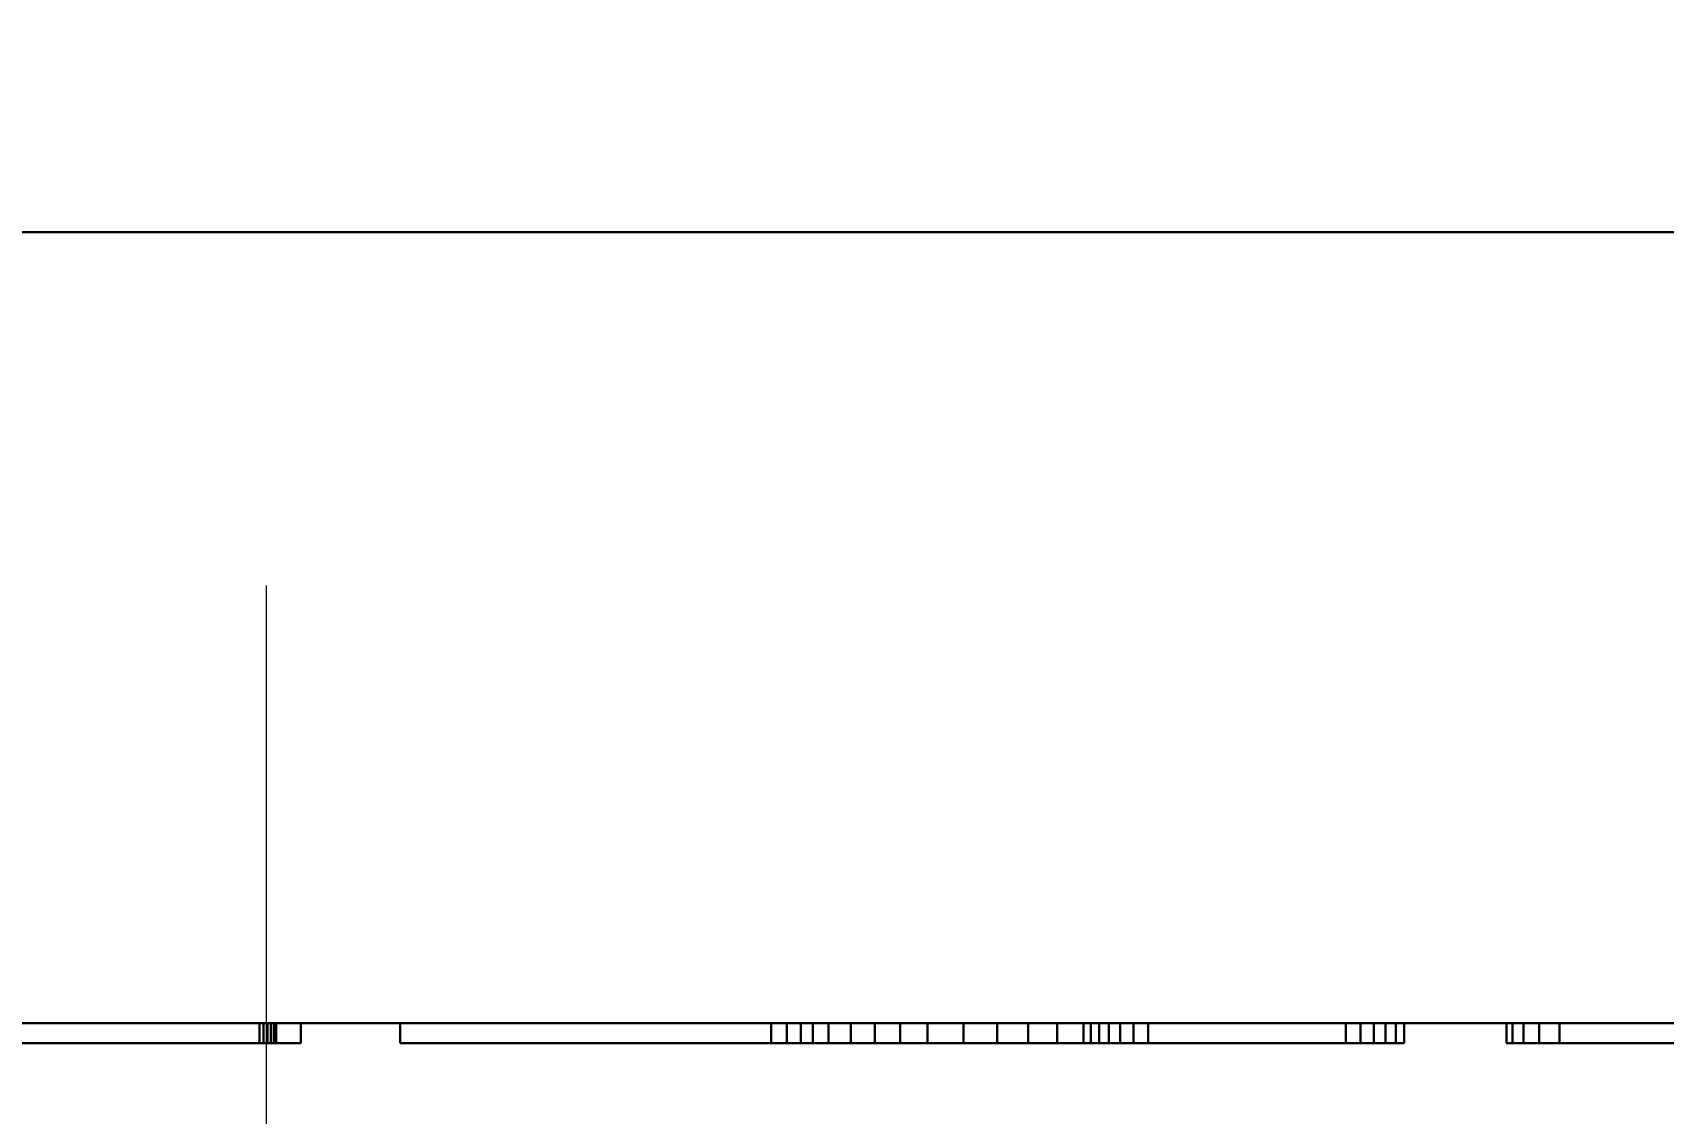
# Model space of a CAD drawing. Header units: millimetres. Extents: x -105 to 105, y -148 to 148.
# Drawn here: x 22.809 to 26.93, y 96.94 to 99.672 of the extents above; entities that cross this region are included whole.
import ezdxf

# ---------------------------------------------------------------- set-up
doc = ezdxf.new("R2010")
doc.units = ezdxf.units.MM
doc.header["$PDSIZE"] = -5
doc.linetypes.add('点画线', pattern=[18, 12, -2, 2, -2])
doc.layers.get('0').update_dxf_attribs({"lineweight": 18})
doc.styles.get("Standard").update_dxf_attribs({"font": 'txt.shx'})
doc.dimstyles.get("Standard").update_dxf_attribs({"dimtxt": 0.18, "dimasz": 0.18, "dimexe": 0.18, "dimexo": 0.0625, "dimgap": 0.09, "dimtad": 0, "dimtih": 1, "dimtoh": 1, "dimdec": 4, "dimzin": 0, "dimdsep": 46, "dimtxsty": 'Standard', "dimcen": 0.09, "dimdle": 0.36, "dimadec": 0, "dimazin": 0, "dimtfac": 1, "dimtdec": 4, "dimtofl": 0, "dimtmove": 0, "dimatfit": 3, "dimfxl": 1, "dimtolj": 1, "dimarcsym": 0})

# ---------------------------------------------------------------- blocks, each defined once
blk = doc.blocks.new('*D10')
at = {"color": 0, "lineweight": -2, "transparency": 16777216}
for p, q in [((13.8999, 96.5426), (13.8999, 89.6439)), ((32.8999, 96.5426), (32.8999, 89.6439)), ((16.3999, 90.8939), (21.1082, 90.8939)), ((30.3999, 90.8939), (25.6916, 90.8939))]:
    blk.add_line(p, q, dxfattribs=at)
at = {"color": 0, "linetype": '点画线', "transparency": 16777216}
for points in [[(16.3999, 91.3105), (16.3999, 90.4772), (13.8999, 90.8939)], [(30.3999, 91.3105), (30.3999, 90.4772), (32.8999, 90.8939)]]:
    blk.add_solid(points, dxfattribs=at)
at = {"layer": 'Defpoints', "color": 0, "linetype": '点画线', "transparency": 16777216}
for p in [(13.8999, 97.1676), (32.8999, 97.1676), (32.8999, 90.8939)]:
    blk.add_point(p, dxfattribs=at)
at = {"color": 0, "linetype": '点画线', "transparency": 16777216, "insert": (23.3999, 90.8939), "char_height": 2.5, "attachment_point": 5}
blk.add_mtext('\\A1;19', dxfattribs=at)

msp = doc.modelspace()

# ---------------------------------------------------------------- linework, layer by layer
at = {"linetype": '点画线'}
msp.add_line((23.3999, 130.2742), (23.3999, 94.3859), dxfattribs=at)
at = {"color": 7, "lineweight": 30, "ltscale": 0.375}
for p, q in [((30.8999, 99.1676), (15.8999, 99.1676)), ((30.8999, 97.1676), (15.8999, 97.1676))]:
    msp.add_line(p, q, dxfattribs=at)
at = {"color": 7, "lineweight": 30, "ltscale": 0.00125}
for p, q in [((23.3827, 97.1676), (23.3827, 97.1176)), ((23.393, 97.1676), (23.393, 97.1176)), ((23.403, 97.1676), (23.403, 97.1176)), ((23.4117, 97.1676), (23.4117, 97.1176)), ((23.4191, 97.1676), (23.4191, 97.1176)), ((23.4252, 97.1676), (23.4252, 97.1176)), ((23.487, 97.1676), (23.487, 97.1176)), ((23.738, 97.1676), (23.738, 97.1176)), ((24.6753, 97.1676), (24.6753, 97.1176)), ((24.7153, 97.1676), (24.7153, 97.1176)), ((24.7504, 97.1676), (24.7504, 97.1176)), ((24.7806, 97.1676), (24.7806, 97.1176)), ((24.8206, 97.1676), (24.8206, 97.1176)), ((24.8771, 97.1676), (24.8771, 97.1176)), ((24.9376, 97.1676), (24.9376, 97.1176)), ((25.0019, 97.1676), (25.0019, 97.1176)), ((25.0703, 97.1676), (25.0703, 97.1176)), ((25.1614, 97.1676), (25.1614, 97.1176)), ((25.2464, 97.1676), (25.2464, 97.1176)), ((25.3253, 97.1676), (25.3253, 97.1176)), ((25.3981, 97.1676), (25.3981, 97.1176)), ((25.4646, 97.1676), (25.4646, 97.1176)), ((25.4835, 97.1676), (25.4835, 97.1176)), ((25.5041, 97.1676), (25.5041, 97.1176)), ((25.5289, 97.1676), (25.5289, 97.1176)), ((25.5578, 97.1676), (25.5578, 97.1176)), ((25.591, 97.1676), (25.591, 97.1176)), ((25.6283, 97.1676), (25.6283, 97.1176)), ((26.1274, 97.1676), (26.1274, 97.1176)), ((26.1651, 97.1676), (26.1651, 97.1176)), ((26.1988, 97.1676), (26.1988, 97.1176)), ((26.2283, 97.1676), (26.2283, 97.1176)), ((26.2538, 97.1676), (26.2538, 97.1176)), ((26.2751, 97.1676), (26.2751, 97.1176)), ((26.5338, 97.1676), (26.5338, 97.1176)), ((26.5492, 97.1676), (26.5492, 97.1176)), ((26.5766, 97.1676), (26.5766, 97.1176)), ((26.6162, 97.1676), (26.6162, 97.1176)), ((26.6679, 97.1676), (26.6679, 97.1176)), ((25.9897, 97.1176), (26.0397, 97.1176))]:
    msp.add_line(p, q, dxfattribs=at)
at = {"color": 7, "lineweight": 30, "ltscale": 0.034466}
msp.add_line((22.0041, 97.1176), (23.3827, 97.1176), dxfattribs=at)
at = {"color": 7, "lineweight": 30, "ltscale": 0.000283051}
msp.add_line((23.3817, 97.1176), (23.393, 97.1176), dxfattribs=at)
at = {"color": 7, "lineweight": 30, "ltscale": 0.000250053}
msp.add_line((23.393, 97.1176), (23.403, 97.1176), dxfattribs=at)
at = {"color": 7, "lineweight": 30, "ltscale": 0.000217056}
msp.add_line((23.403, 97.1176), (23.4117, 97.1176), dxfattribs=at)
at = {"color": 7, "lineweight": 30, "ltscale": 0.000184441}
msp.add_line((23.4117, 97.1176), (23.4191, 97.1176), dxfattribs=at)
at = {"color": 7, "lineweight": 30, "ltscale": 0.000151443}
msp.add_line((23.4191, 97.1176), (23.4252, 97.1176), dxfattribs=at)
at = {"color": 7, "lineweight": 30, "ltscale": 0.001545}
msp.add_line((23.4252, 97.1176), (23.487, 97.1176), dxfattribs=at)
at = {"color": 7, "lineweight": 30, "ltscale": 0.001277}
msp.add_line((23.738, 97.1176), (23.7891, 97.1176), dxfattribs=at)
at = {"color": 7, "lineweight": 30, "ltscale": 0.001283}
msp.add_line((23.7891, 97.1176), (23.8404, 97.1176), dxfattribs=at)
at = {"color": 7, "lineweight": 30, "ltscale": 0.001289}
msp.add_line((23.8404, 97.1176), (23.8919, 97.1176), dxfattribs=at)
at = {"color": 7, "lineweight": 30, "ltscale": 0.001295}
msp.add_line((23.8919, 97.1176), (23.9437, 97.1176), dxfattribs=at)
at = {"color": 7, "lineweight": 30, "ltscale": 0.0013}
msp.add_line((23.9437, 97.1176), (23.9957, 97.1176), dxfattribs=at)
at = {"color": 7, "lineweight": 30, "ltscale": 0.001306}
msp.add_line((23.9957, 97.1176), (24.048, 97.1176), dxfattribs=at)
at = {"color": 7, "lineweight": 30, "ltscale": 0.001312}
msp.add_line((24.048, 97.1176), (24.1005, 97.1176), dxfattribs=at)
at = {"color": 7, "lineweight": 30, "ltscale": 0.001318}
msp.add_line((24.1005, 97.1176), (24.1532, 97.1176), dxfattribs=at)
at = {"color": 7, "lineweight": 30, "ltscale": 0.001324}
msp.add_line((24.1532, 97.1176), (24.2061, 97.1176), dxfattribs=at)
at = {"color": 7, "lineweight": 30, "ltscale": 0.001329}
msp.add_line((24.2061, 97.1176), (24.2593, 97.1176), dxfattribs=at)
at = {"color": 7, "lineweight": 30, "ltscale": 0.001851}
msp.add_line((24.2593, 97.1176), (24.3333, 97.1176), dxfattribs=at)
at = {"color": 7, "lineweight": 30, "ltscale": 0.001729}
msp.add_line((24.3333, 97.1176), (24.4025, 97.1176), dxfattribs=at)
at = {"color": 7, "lineweight": 30, "ltscale": 0.001607}
msp.add_line((24.4025, 97.1176), (24.4668, 97.1176), dxfattribs=at)
at = {"color": 7, "lineweight": 30, "ltscale": 0.001486}
msp.add_line((24.4668, 97.1176), (24.5262, 97.1176), dxfattribs=at)
at = {"color": 7, "lineweight": 30, "ltscale": 0.001364}
msp.add_line((24.5262, 97.1176), (24.5808, 97.1176), dxfattribs=at)
at = {"color": 7, "lineweight": 30, "ltscale": 0.001242}
msp.add_line((24.5808, 97.1176), (24.6305, 97.1176), dxfattribs=at)
at = {"color": 7, "lineweight": 30, "ltscale": 0.001121}
msp.add_line((24.6305, 97.1176), (24.6753, 97.1176), dxfattribs=at)
at = {"color": 7, "lineweight": 30, "ltscale": 0.00099926}
msp.add_line((24.6753, 97.1176), (24.7153, 97.1176), dxfattribs=at)
at = {"color": 7, "lineweight": 30, "ltscale": 0.000877571}
msp.add_line((24.7153, 97.1176), (24.7504, 97.1176), dxfattribs=at)
at = {"color": 7, "lineweight": 30, "ltscale": 0.000755692}
msp.add_line((24.7504, 97.1176), (24.7806, 97.1176), dxfattribs=at)
at = {"color": 7, "lineweight": 30, "ltscale": 0.001}
msp.add_line((24.7806, 97.1176), (24.8206, 97.1176), dxfattribs=at)
at = {"color": 7, "lineweight": 30, "ltscale": 0.001412}
msp.add_line((24.8206, 97.1176), (24.8771, 97.1176), dxfattribs=at)
at = {"color": 7, "lineweight": 30, "ltscale": 0.001511}
msp.add_line((24.8771, 97.1176), (24.9376, 97.1176), dxfattribs=at)
at = {"color": 7, "lineweight": 30, "ltscale": 0.001609}
msp.add_line((24.9376, 97.1176), (25.0019, 97.1176), dxfattribs=at)
at = {"color": 7, "lineweight": 30, "ltscale": 0.001708}
msp.add_line((25.0019, 97.1176), (25.0703, 97.1176), dxfattribs=at)
at = {"color": 7, "lineweight": 30, "ltscale": 0.002279}
msp.add_line((25.0703, 97.1176), (25.1614, 97.1176), dxfattribs=at)
at = {"color": 7, "lineweight": 30, "ltscale": 0.002125}
msp.add_line((25.1614, 97.1176), (25.2464, 97.1176), dxfattribs=at)
at = {"color": 7, "lineweight": 30, "ltscale": 0.001972}
msp.add_line((25.2464, 97.1176), (25.3253, 97.1176), dxfattribs=at)
at = {"color": 7, "lineweight": 30, "ltscale": 0.001819}
msp.add_line((25.3253, 97.1176), (25.3981, 97.1176), dxfattribs=at)
at = {"color": 7, "lineweight": 30, "ltscale": 0.001665}
msp.add_line((25.3981, 97.1176), (25.4646, 97.1176), dxfattribs=at)
at = {"color": 7, "lineweight": 30, "ltscale": 0.000470543}
msp.add_line((25.4646, 97.1176), (25.4835, 97.1176), dxfattribs=at)
at = {"color": 7, "lineweight": 30, "ltscale": 0.000515747}
msp.add_line((25.4835, 97.1176), (25.5041, 97.1176), dxfattribs=at)
at = {"color": 7, "lineweight": 30, "ltscale": 0.000619698}
msp.add_line((25.5041, 97.1176), (25.5289, 97.1176), dxfattribs=at)
at = {"color": 7, "lineweight": 30, "ltscale": 0.00072422}
msp.add_line((25.5289, 97.1176), (25.5578, 97.1176), dxfattribs=at)
at = {"color": 7, "lineweight": 30, "ltscale": 0.000828171}
msp.add_line((25.5578, 97.1176), (25.591, 97.1176), dxfattribs=at)
at = {"color": 7, "lineweight": 30, "ltscale": 0.000932503}
msp.add_line((25.591, 97.1176), (25.6283, 97.1176), dxfattribs=at)
at = {"color": 7, "lineweight": 30, "ltscale": 0.001037}
msp.add_line((25.6283, 97.1176), (25.6698, 97.1176), dxfattribs=at)
at = {"color": 7, "lineweight": 30, "ltscale": 0.001141}
msp.add_line((25.6698, 97.1176), (25.7154, 97.1176), dxfattribs=at)
at = {"color": 7, "lineweight": 30, "ltscale": 0.001245}
msp.add_line((25.7154, 97.1176), (25.7652, 97.1176), dxfattribs=at)
at = {"color": 7, "lineweight": 30, "ltscale": 0.00135}
msp.add_line((25.7652, 97.1176), (25.8192, 97.1176), dxfattribs=at)
at = {"color": 7, "lineweight": 30, "ltscale": 0.001454}
msp.add_line((25.8192, 97.1176), (25.8774, 97.1176), dxfattribs=at)
at = {"color": 7, "lineweight": 30, "ltscale": 0.001455}
msp.add_line((25.8774, 97.1176), (25.9356, 97.1176), dxfattribs=at)
at = {"color": 7, "lineweight": 30, "ltscale": 0.001353}
msp.add_line((25.9356, 97.1176), (25.9897, 97.1176), dxfattribs=at)
at = {"color": 7, "lineweight": 30, "ltscale": 0.001148}
msp.add_line((26.0397, 97.1176), (26.0856, 97.1176), dxfattribs=at)
at = {"color": 7, "lineweight": 30, "ltscale": 0.001045}
msp.add_line((26.0856, 97.1176), (26.1274, 97.1176), dxfattribs=at)
at = {"color": 7, "lineweight": 30, "ltscale": 0.000943375}
msp.add_line((26.1274, 97.1176), (26.1651, 97.1176), dxfattribs=at)
at = {"color": 7, "lineweight": 30, "ltscale": 0.000840759}
msp.add_line((26.1651, 97.1176), (26.1988, 97.1176), dxfattribs=at)
at = {"color": 7, "lineweight": 30, "ltscale": 0.000738525}
msp.add_line((26.1988, 97.1176), (26.2283, 97.1176), dxfattribs=at)
at = {"color": 7, "lineweight": 30, "ltscale": 0.000636101}
msp.add_line((26.2283, 97.1176), (26.2538, 97.1176), dxfattribs=at)
at = {"color": 7, "lineweight": 30, "ltscale": 0.000534248}
msp.add_line((26.2538, 97.1176), (26.2751, 97.1176), dxfattribs=at)
at = {"color": 7, "lineweight": 30, "ltscale": 0.000383568}
msp.add_line((26.5338, 97.1176), (26.5492, 97.1176), dxfattribs=at)
at = {"color": 7, "lineweight": 30, "ltscale": 0.000686455}
msp.add_line((26.5492, 97.1176), (26.5766, 97.1176), dxfattribs=at)
at = {"color": 7, "lineweight": 30, "ltscale": 0.000989532}
msp.add_line((26.5766, 97.1176), (26.6162, 97.1176), dxfattribs=at)
at = {"color": 7, "lineweight": 30, "ltscale": 0.001293}
msp.add_line((26.6162, 97.1176), (26.6679, 97.1176), dxfattribs=at)
at = {"color": 7, "lineweight": 30, "ltscale": 0.001596}
msp.add_line((26.6679, 97.1176), (26.7318, 97.1176), dxfattribs=at)
at = {"color": 7, "lineweight": 30, "ltscale": 0.001899}
msp.add_line((26.7318, 97.1176), (26.8077, 97.1176), dxfattribs=at)
at = {"color": 7, "lineweight": 30, "ltscale": 0.002202}
msp.add_line((26.8077, 97.1176), (26.8958, 97.1176), dxfattribs=at)
at = {"color": 7, "lineweight": 30, "ltscale": 0.002505}
msp.add_line((26.8958, 97.1176), (26.996, 97.1176), dxfattribs=at)

# ---------------------------------------------------------------- dimensions: what is measured, and where the dimension line sits
at = {"linetype": '点画线'}
dim = msp.add_linear_dim(base=(32.8999, 90.8939), p1=(13.8999, 97.1676), p2=(32.8999, 97.1676), dimstyle='Standard', override={"dimtxt": 2.5, "dimasz": 2.5, "dimexe": 1.25, "dimexo": 0.625, "dimgap": 0.625, "dimtih": 0, "dimtoh": 0, "dimdec": 2, "dimzin": 8, "dimdsep": 44, "dimdle": 5, "dimtdec": 2, "dimtofl": 1, "dimatfit": 0, "dimarcsym": 1}, dxfattribs=at)
dim.commit()
dim.dimension.update_dxf_attribs({"geometry": '*D10', "text_midpoint": (23.3999, 90.8939)})

doc.saveas('drawing.dxf')
